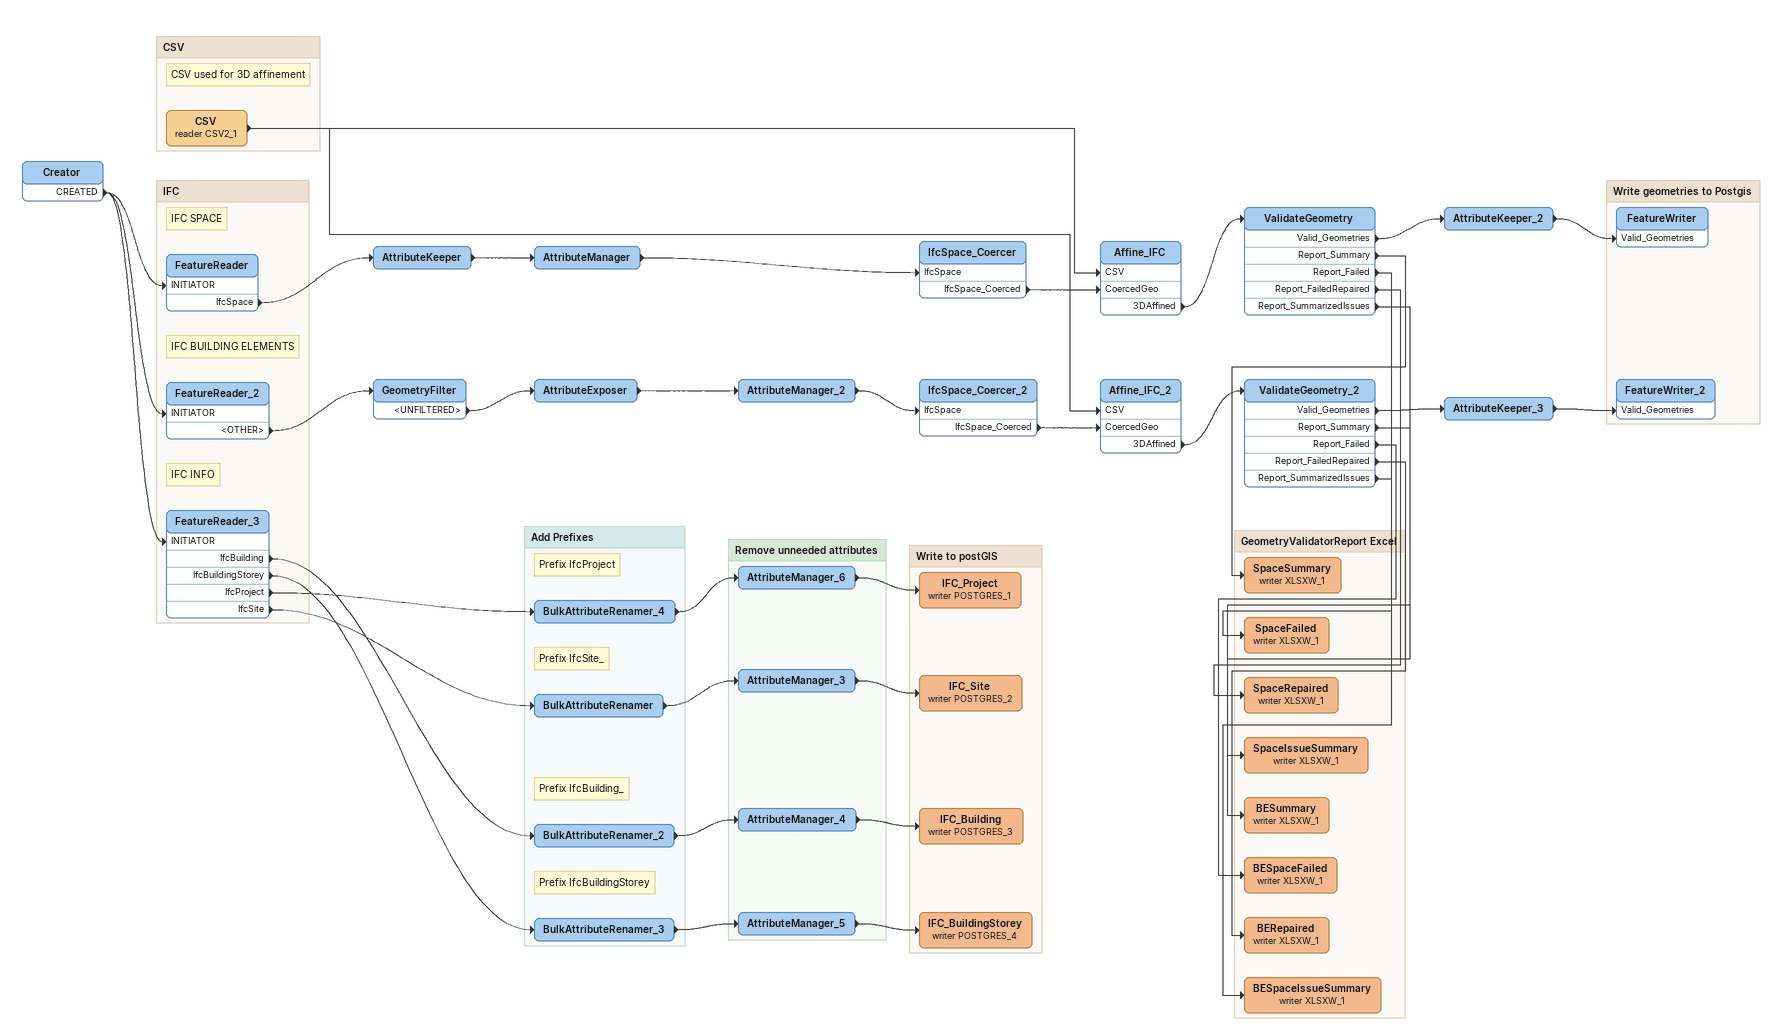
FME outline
Creator
    CREATED -> FeatureReader [INITIATOR]
    CREATED -> FeatureReader_2 [INITIATOR]
    CREATED -> FeatureReader_3 [INITIATOR]
AttributeKeeper
    -> AttributeManager
AttributeManager
    -> IfcSpace_Coercer [IfcSpace]
IfcSpace_Coercer
    IfcSpace_Coerced -> Affine_IFC [CoercedGeo]
GeometryFilter
    <UNFILTERED> -> AttributeExposer
AttributeExposer
    -> AttributeManager_2
AttributeManager_2
    -> IfcSpace_Coercer_2 [IfcSpace]
IfcSpace_Coercer_2
    IfcSpace_Coerced -> Affine_IFC_2 [CoercedGeo]
Affine_IFC
    3DAffined -> ValidateGeometry
ValidateGeometry
    Valid_Geometries -> AttributeKeeper_2
    Report_Summary -> SpaceSummary (writer XLSXW_1)
    Report_Failed -> SpaceFailed (writer XLSXW_1)
    Report_FailedRepaired -> SpaceRepaired (writer XLSXW_1)
    Report_SummarizedIssues -> SpaceIssueSummary (writer XLSXW_1)
AttributeKeeper_2
    -> FeatureWriter [Valid_Geometries]
Affine_IFC_2
    3DAffined -> ValidateGeometry_2
ValidateGeometry_2
    Valid_Geometries -> AttributeKeeper_3
    Report_Summary -> BESummary (writer XLSXW_1)
    Report_Failed -> BESpaceFailed (writer XLSXW_1)
    Report_FailedRepaired -> BERepaired (writer XLSXW_1)
    Report_SummarizedIssues -> BESpaceIssueSummary (writer XLSXW_1)
AttributeKeeper_3
    -> FeatureWriter_2 [Valid_Geometries]

Bookmark: IFC
Note: IFC SPACE
FeatureReader
    IfcSpace -> AttributeKeeper
Note: IFC BUILDING ELEMENTS
FeatureReader_2
    <OTHER> -> GeometryFilter
Note: IFC INFO
FeatureReader_3
    IfcBuilding -> BulkAttributeRenamer_2
    IfcBuildingStorey -> BulkAttributeRenamer_3
    IfcProject -> BulkAttributeRenamer_4
    IfcSite -> BulkAttributeRenamer

Bookmark: Add Prefixes
Note: Prefix IfcProject
BulkAttributeRenamer_4
    -> AttributeManager_6
Note: Prefix IfcSite_
BulkAttributeRenamer
    -> AttributeManager_3
Note: Prefix IfcBuilding_
BulkAttributeRenamer_2
    -> AttributeManager_4
Note: Prefix IfcBuildingStorey
BulkAttributeRenamer_3
    -> AttributeManager_5

Bookmark: Remove unneeded attributes
AttributeManager_6
    -> IFC_Project (writer POSTGRES_1)
AttributeManager_3
    -> IFC_Site (writer POSTGRES_2)
AttributeManager_4
    -> IFC_Building (writer POSTGRES_3)
AttributeManager_5
    -> IFC_BuildingStorey (writer POSTGRES_4)

Bookmark: Write to postGIS
IFC_Project (writer POSTGRES_1)
IFC_Site (writer POSTGRES_2)
IFC_Building (writer POSTGRES_3)
IFC_BuildingStorey (writer POSTGRES_4)

Bookmark: CSV
Note: CSV used for 3D affinement
CSV (reader CSV2_1)
    -> Affine_IFC [CSV]
    -> Affine_IFC_2 [CSV]

Bookmark: Write geometries to Postgis
FeatureWriter
FeatureWriter_2

Bookmark: GeometryValidatorReport Excel
SpaceSummary (writer XLSXW_1)
SpaceFailed (writer XLSXW_1)
SpaceRepaired (writer XLSXW_1)
SpaceIssueSummary (writer XLSXW_1)
BESummary (writer XLSXW_1)
BESpaceFailed (writer XLSXW_1)
BERepaired (writer XLSXW_1)
BESpaceIssueSummary (writer XLSXW_1)
